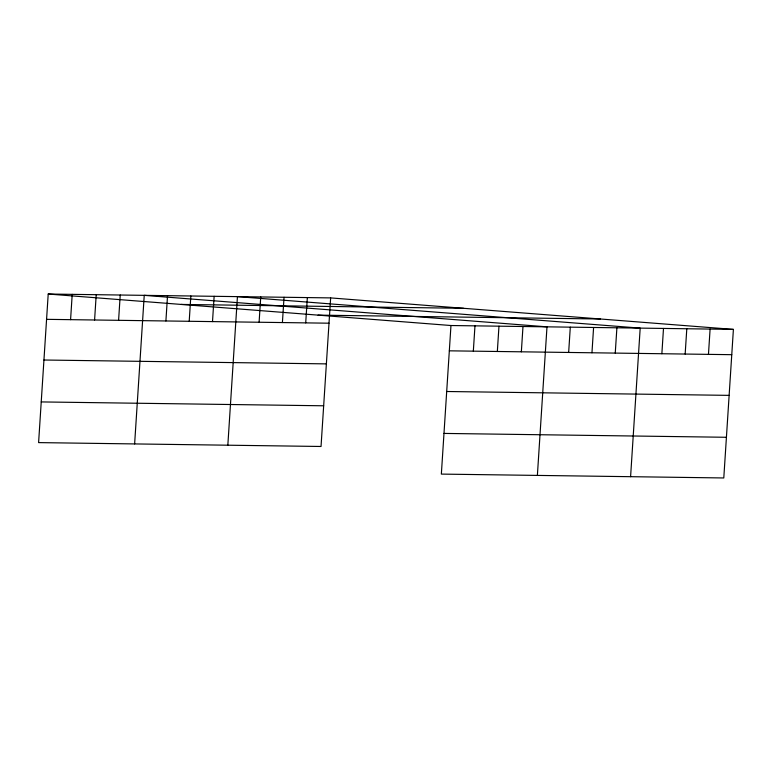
<?xml version="1.0" encoding="UTF-8"?>
<svg xmlns="http://www.w3.org/2000/svg" width="772" height="772" viewBox="0 0 772 772"><rect width="100%" height="100%" fill="white"/><g stroke="black" fill="none" stroke-linecap="round" stroke-linejoin="round"><path stroke-width="1.16" d="M330.648 297.905L48.211 294.035L38.6 442.607L321.036 446.477L330.648 297.905L733.4 329.393L723.789 477.964L441.352 474.095L450.964 325.523L733.4 329.393M70.58 319.666L72.211 294.364M94.589 319.994L96.22 294.692M118.589 320.322L120.229 295.02M134.627 443.919L144.239 295.348L546.991 326.845L537.38 475.417M165.903 320.969L167.534 295.666M189.208 321.287L190.838 295.985M212.503 321.606L214.143 296.303M227.837 445.193L237.438 296.622L640.191 328.119L630.589 476.691M259.102 322.242L260.743 296.94M282.407 322.561L284.048 297.268M305.712 322.879L307.343 297.587M473.332 351.154L474.973 325.852M497.342 351.482L498.973 326.18M521.351 351.81L522.982 326.508M568.655 352.457L570.296 327.164M591.96 352.775L593.591 327.482M615.255 353.093L616.896 327.801M661.865 353.73L663.495 328.438M685.16 354.049L686.8 328.756M708.464 354.367L710.095 329.075M181.121 304.429L463.557 308.298M318.054 315.13L600.491 319M46.571 319.338L329.007 323.198M449.323 350.826L731.759 354.686M43.936 360.013L326.382 363.882M446.698 391.5L729.135 395.37M41.234 401.923L323.671 405.792M443.987 433.42L726.423 437.28M48.211 294.035L450.964 325.523"/></g></svg>
